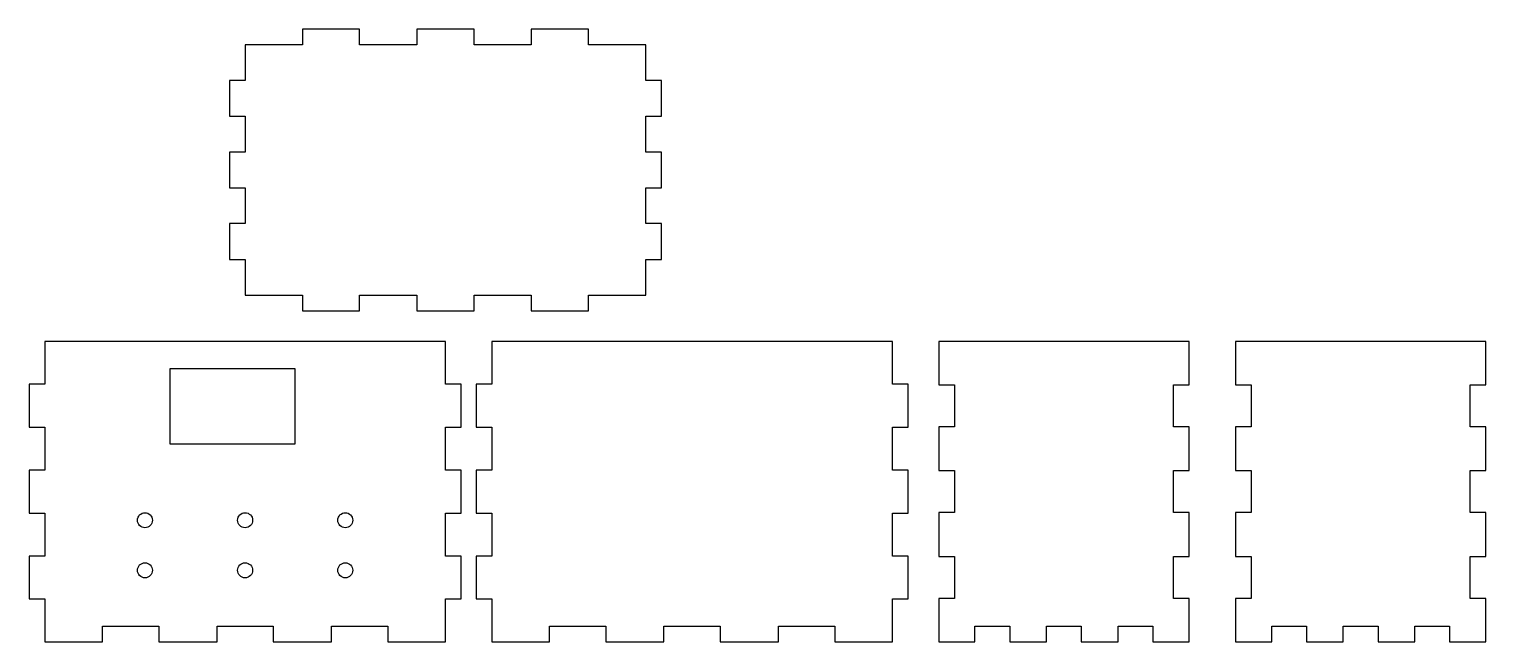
# Model space of a CAD drawing. Header units: millimetres. Extents: x 5 to 296, y 8 to 130.
import ezdxf

# ---------------------------------------------------------------- set-up
doc = ezdxf.new("R2010")
doc.units = ezdxf.units.MM

msp = doc.modelspace()

# ---------------------------------------------------------------- linework, layer by layer
at = {"layer": 'CUT'}
for p, q in [((70.98, 130.48), (59.55, 130.48)), ((59.55, 130.48), (59.55, 127.36)), ((70.98, 127.36), (70.98, 130.48)), ((93.83, 130.48), (82.41, 130.48)), ((82.41, 130.48), (82.41, 127.36)), ((93.83, 127.36), (93.83, 130.48)), ((116.69, 130.48), (105.26, 130.48)), ((105.26, 130.48), (105.26, 127.36)), ((116.69, 127.36), (116.69, 130.48)), ((59.55, 127.36), (48.12, 127.36)), ((48.12, 127.36), (48.12, 120.22)), ((82.41, 127.36), (70.98, 127.36)), ((105.26, 127.36), (93.83, 127.36)), ((128.12, 127.36), (116.69, 127.36)), ((128.12, 120.22), (128.12, 127.36)), ((48.12, 120.22), (45, 120.22)), ((45, 120.22), (45, 113.07)), ((131.24, 120.22), (128.12, 120.22)), ((131.24, 113.07), (131.24, 120.22)), ((45, 113.07), (48.12, 113.07)), ((48.12, 113.07), (48.12, 105.93)), ((128.12, 105.93), (128.12, 113.07)), ((128.12, 113.07), (131.24, 113.07)), ((48.12, 105.93), (45, 105.93)), ((45, 105.93), (45, 98.79)), ((131.24, 105.93), (128.12, 105.93)), ((131.24, 98.79), (131.24, 105.93)), ((45, 98.79), (48.12, 98.79)), ((48.12, 98.79), (48.12, 91.65)), ((128.12, 91.65), (128.12, 98.79)), ((128.12, 98.79), (131.24, 98.79)), ((48.12, 91.65), (45, 91.65)), ((45, 91.65), (45, 84.5)), ((131.24, 91.65), (128.12, 91.65)), ((131.24, 84.5), (131.24, 91.65)), ((45, 84.5), (48.12, 84.5)), ((48.12, 84.5), (48.12, 77.36)), ((128.12, 77.36), (128.12, 84.5)), ((128.12, 84.5), (131.24, 84.5)), ((48.12, 77.36), (59.55, 77.36)), ((59.55, 77.36), (59.55, 74.24)), ((70.98, 74.24), (70.98, 77.36)), ((70.98, 77.36), (82.41, 77.36)), ((82.41, 77.36), (82.41, 74.24)), ((93.83, 74.24), (93.83, 77.36)), ((93.83, 77.36), (105.26, 77.36)), ((105.26, 77.36), (105.26, 74.24)), ((116.69, 74.24), (116.69, 77.36)), ((116.69, 77.36), (128.12, 77.36)), ((59.55, 74.24), (70.98, 74.24)), ((82.41, 74.24), (93.83, 74.24)), ((105.26, 74.24), (116.69, 74.24)), ((88.12, 68.12), (8.12, 68.12)), ((8.12, 68.12), (8.12, 59.55)), ((88.12, 59.55), (88.12, 68.12)), ((177.36, 68.12), (97.36, 68.12)), ((97.36, 68.12), (97.36, 59.55)), ((177.36, 59.55), (177.36, 68.12)), ((236.6, 68.12), (186.6, 68.12)), ((186.6, 68.12), (186.6, 59.45)), ((236.6, 59.45), (236.6, 68.12)), ((295.84, 68.12), (245.84, 68.12)), ((245.84, 68.12), (245.84, 59.45)), ((295.84, 59.45), (295.84, 68.12)), ((58.1, 62.66), (33.1, 62.66)), ((33.1, 62.66), (33.1, 47.66)), ((58.1, 47.66), (58.1, 62.66)), ((8.12, 59.55), (5, 59.55)), ((5, 59.55), (5, 50.98)), ((91.24, 59.55), (88.12, 59.55)), ((91.24, 50.98), (91.24, 59.55)), ((97.36, 59.55), (94.24, 59.55)), ((94.24, 59.55), (94.24, 50.98)), ((180.48, 59.55), (177.36, 59.55)), ((180.48, 50.98), (180.48, 59.55)), ((186.6, 59.45), (189.72, 59.45)), ((189.72, 59.45), (189.72, 51.08)), ((233.48, 51.08), (233.48, 59.45)), ((233.48, 59.45), (236.6, 59.45)), ((245.84, 59.45), (248.96, 59.45)), ((248.96, 59.45), (248.96, 51.08)), ((292.72, 51.08), (292.72, 59.45)), ((292.72, 59.45), (295.84, 59.45)), ((5, 50.98), (8.12, 50.98)), ((8.12, 50.98), (8.12, 42.41)), ((88.12, 42.41), (88.12, 50.98)), ((88.12, 50.98), (91.24, 50.98)), ((94.24, 50.98), (97.36, 50.98)), ((97.36, 50.98), (97.36, 42.41)), ((177.36, 42.41), (177.36, 50.98)), ((177.36, 50.98), (180.48, 50.98)), ((189.72, 51.08), (186.6, 51.08)), ((186.6, 51.08), (186.6, 42.31)), ((236.6, 51.08), (233.48, 51.08)), ((236.6, 42.31), (236.6, 51.08)), ((248.96, 51.08), (245.84, 51.08)), ((245.84, 51.08), (245.84, 42.31)), ((295.84, 51.08), (292.72, 51.08)), ((295.84, 42.31), (295.84, 51.08)), ((33.1, 47.66), (58.1, 47.66)), ((8.12, 42.41), (5, 42.41)), ((5, 42.41), (5, 33.83)), ((91.24, 42.41), (88.12, 42.41)), ((91.24, 33.83), (91.24, 42.41)), ((97.36, 42.41), (94.24, 42.41)), ((94.24, 42.41), (94.24, 33.83)), ((180.48, 42.41), (177.36, 42.41)), ((180.48, 33.83), (180.48, 42.41)), ((186.6, 42.31), (189.72, 42.31)), ((189.72, 42.31), (189.72, 33.93)), ((233.48, 33.93), (233.48, 42.31)), ((233.48, 42.31), (236.6, 42.31)), ((245.84, 42.31), (248.96, 42.31)), ((248.96, 42.31), (248.96, 33.93)), ((292.72, 33.93), (292.72, 42.31)), ((292.72, 42.31), (295.84, 42.31)), ((5, 33.83), (8.12, 33.83)), ((8.12, 33.83), (8.12, 25.26)), ((88.12, 25.26), (88.12, 33.83)), ((88.12, 33.83), (91.24, 33.83)), ((94.24, 33.83), (97.36, 33.83)), ((97.36, 33.83), (97.36, 25.26)), ((177.36, 25.26), (177.36, 33.83)), ((177.36, 33.83), (180.48, 33.83)), ((189.72, 33.93), (186.6, 33.93)), ((186.6, 33.93), (186.6, 25.16)), ((236.6, 33.93), (233.48, 33.93)), ((236.6, 25.16), (236.6, 33.93)), ((248.96, 33.93), (245.84, 33.93)), ((245.84, 33.93), (245.84, 25.16)), ((295.84, 33.93), (292.72, 33.93)), ((295.84, 25.16), (295.84, 33.93)), ((8.12, 25.26), (5, 25.26)), ((5, 25.26), (5, 16.69)), ((91.24, 25.26), (88.12, 25.26)), ((91.24, 16.69), (91.24, 25.26)), ((97.36, 25.26), (94.24, 25.26)), ((94.24, 25.26), (94.24, 16.69)), ((180.48, 25.26), (177.36, 25.26)), ((180.48, 16.69), (180.48, 25.26)), ((186.6, 25.16), (189.72, 25.16)), ((189.72, 25.16), (189.72, 16.79)), ((233.48, 16.79), (233.48, 25.16)), ((233.48, 25.16), (236.6, 25.16)), ((245.84, 25.16), (248.96, 25.16)), ((248.96, 25.16), (248.96, 16.79)), ((292.72, 16.79), (292.72, 25.16)), ((292.72, 25.16), (295.84, 25.16)), ((5, 16.69), (8.12, 16.69)), ((8.12, 16.69), (8.12, 8.12)), ((88.12, 8.12), (88.12, 16.69)), ((88.12, 16.69), (91.24, 16.69)), ((94.24, 16.69), (97.36, 16.69)), ((97.36, 16.69), (97.36, 8.12)), ((177.36, 8.12), (177.36, 16.69)), ((177.36, 16.69), (180.48, 16.69)), ((189.72, 16.79), (186.6, 16.79)), ((186.6, 16.79), (186.6, 8.12)), ((236.6, 16.79), (233.48, 16.79)), ((236.6, 8.12), (236.6, 16.79)), ((248.96, 16.79), (245.84, 16.79)), ((245.84, 16.79), (245.84, 8.12)), ((295.84, 16.79), (292.72, 16.79)), ((295.84, 8.12), (295.84, 16.79)), ((19.65, 8.12), (19.65, 11.24)), ((19.65, 11.24), (30.88, 11.24)), ((30.88, 11.24), (30.88, 8.12)), ((42.51, 8.12), (42.51, 11.24)), ((42.51, 11.24), (53.73, 11.24)), ((53.73, 11.24), (53.73, 8.12)), ((65.36, 8.12), (65.36, 11.24)), ((65.36, 11.24), (76.59, 11.24)), ((76.59, 11.24), (76.59, 8.12)), ((108.89, 8.12), (108.89, 11.24)), ((108.89, 11.24), (120.12, 11.24)), ((120.12, 11.24), (120.12, 8.12)), ((131.75, 8.12), (131.75, 11.24)), ((131.75, 11.24), (142.97, 11.24)), ((142.97, 11.24), (142.97, 8.12)), ((154.6, 8.12), (154.6, 11.24)), ((154.6, 11.24), (165.83, 11.24)), ((165.83, 11.24), (165.83, 8.12)), ((193.84, 8.12), (193.84, 11.24)), ((193.84, 11.24), (200.79, 11.24)), ((200.79, 11.24), (200.79, 8.12)), ((208.13, 8.12), (208.13, 11.24)), ((208.13, 11.24), (215.07, 11.24)), ((215.07, 11.24), (215.07, 8.12)), ((222.41, 8.12), (222.41, 11.24)), ((222.41, 11.24), (229.36, 11.24)), ((229.36, 11.24), (229.36, 8.12)), ((253.08, 8.12), (253.08, 11.24)), ((253.08, 11.24), (260.03, 11.24)), ((260.03, 11.24), (260.03, 8.12)), ((267.37, 8.12), (267.37, 11.24)), ((267.37, 11.24), (274.31, 11.24)), ((274.31, 11.24), (274.31, 8.12)), ((281.65, 8.12), (281.65, 11.24)), ((281.65, 11.24), (288.6, 11.24)), ((288.6, 11.24), (288.6, 8.12)), ((8.12, 8.12), (19.65, 8.12)), ((30.88, 8.12), (42.51, 8.12)), ((53.73, 8.12), (65.36, 8.12)), ((76.59, 8.12), (88.12, 8.12)), ((97.36, 8.12), (108.89, 8.12)), ((120.12, 8.12), (131.75, 8.12)), ((142.97, 8.12), (154.6, 8.12)), ((165.83, 8.12), (177.36, 8.12)), ((186.6, 8.12), (193.84, 8.12)), ((200.79, 8.12), (208.13, 8.12)), ((215.07, 8.12), (222.41, 8.12)), ((229.36, 8.12), (236.6, 8.12)), ((245.84, 8.12), (253.08, 8.12)), ((260.03, 8.12), (267.37, 8.12)), ((274.31, 8.12), (281.65, 8.12)), ((288.6, 8.12), (295.84, 8.12))]:
    msp.add_line(p, q, dxfattribs=at)
for centre in [(28.12, 32.41), (48.12, 32.41), (68.12, 32.41), (28.12, 22.41), (48.12, 22.41), (68.12, 22.41)]:
    msp.add_circle(centre, 1.5, dxfattribs=at)

doc.saveas('drawing.dxf')
